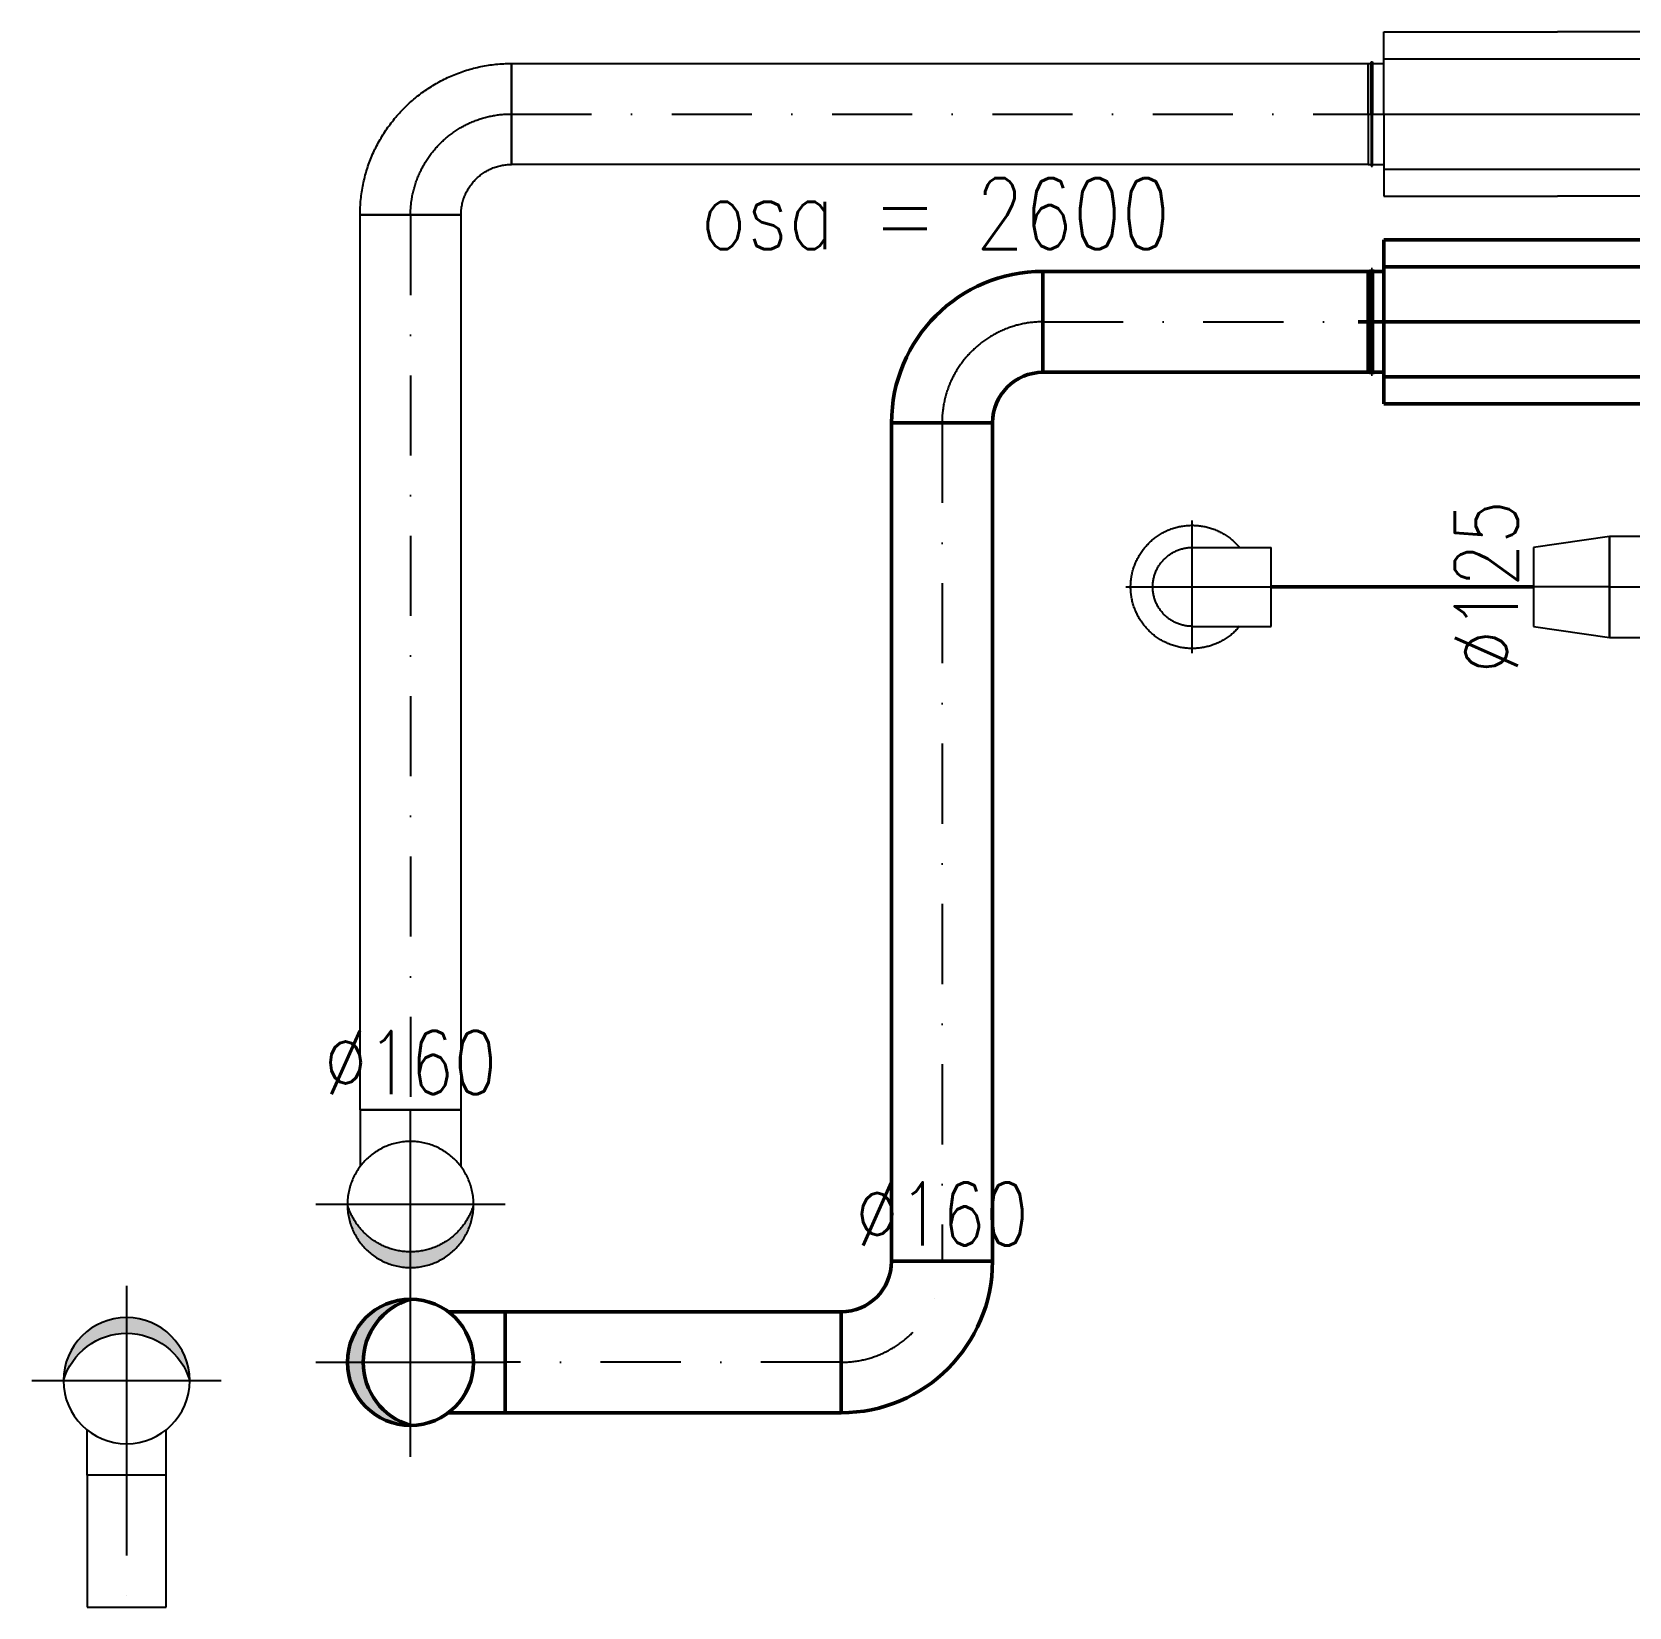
# Model space of a CAD drawing. Header units: millimetres. Extents: x -5302 to 21798, y 61486 to 66330.
# Drawn here: x -5302 to -2771, y 62623 to 65119 of the extents above; entities that cross this region are included whole.
import ezdxf
from ezdxf.enums import TextEntityAlignment as Align

# ---------------------------------------------------------------- set-up
doc = ezdxf.new("R2010")
doc.units = ezdxf.units.MM
doc.header["$LTSCALE"] = 10
for name, pattern in [('_aa', [1.4, 0.5, -0.2, 0.5, -0.2]), ('DASHDOT', [25.4, 12.7, -6.35, 0, -6.35]), ('DASHED', [19.05, 12.7, -6.35]), ('KOLEJE', [0])]:
    doc.linetypes.add(name, pattern=pattern)
doc.layers.get('0').update_dxf_attribs({"color": 3})
doc.layers.add('V-flexo_osy', color=3, linetype='KOLEJE', lineweight=50)
doc.layers.add('V-tvarovky', color=3, linetype='Continuous', lineweight=50)
for name, color, linetype in [('V-tvarovky-popis', 3, 'Continuous'), ('VZT_DIGESTOR', 3, 'Continuous'), ('VZT_EXHAUST', 3, '_aa'), ('VZT_EXHAUST-popis', 3, 'Continuous')]:
    doc.layers.add(name, color=color, linetype=linetype)
doc.styles.add('ROMANS', font='romans.shx', dxfattribs={"width": 0.8})
doc.styles.get("Standard").update_dxf_attribs({"font": 'simplex.shx', "width": 0.8})
doc.linetypes.add('KOLEJE_2', pattern='A,2,[141,CADKON.SHX,S=3,R=0,X=0,Y=0],1.5', length=3.5)

# ---------------------------------------------------------------- blocks, each defined once
blk = doc.blocks.new('*U74', base_point=(150, -62.5))
at = {"linetype": 'ByBlock', "lineweight": -2, "ltscale": 2000}
blk.add_hatch(color=0, dxfattribs=at).paths.add_polyline_path([(0, 100, 0.414214), (-100, 0, 0.414214), (0, -100, -0.750012)])
at = {"color": 2, "linetype": 'DASHDOT', "lineweight": 25, "ltscale": 2000}
for p, q in [((0, 150), (0, -150)), ((-150, 0), (150, 0))]:
    blk.add_line(p, q, dxfattribs=at)
at = {"color": 0, "linetype": 'ByBlock', "lineweight": -2, "ltscale": 2000}
for p, q in [((150, 62.5), (78.1, 62.5)), ((150, -62.5), (150, 62.5)), ((150, -62.5), (78.1, -62.5))]:
    blk.add_line(p, q, dxfattribs=at)
blk.add_circle((0, 0), 100, dxfattribs=at)
blk.add_arc((29.2, 0), 104.2, 106.2593, 253.7407, dxfattribs=at)
blk = doc.blocks.new('*U75')
at = {"linetype": 'ByBlock', "lineweight": -2, "ltscale": 2000}
blk.add_hatch(color=0, dxfattribs=at).paths.add_polyline_path([(0, 100, 0.41421356), (-100, 0, 0.41421356), (0, -100, -0.750012)])
at = {"color": 2, "linetype": 'DASHDOT', "lineweight": 25, "ltscale": 2000}
for p, q in [((0, 150), (0, -150)), ((-150, 0), (150, 0))]:
    blk.add_line(p, q, dxfattribs=at)
at = {"color": 0, "linetype": 'ByBlock', "lineweight": -2, "ltscale": 2000}
for p, q in [((150, 80), (60, 80)), ((150, -80), (150, 80)), ((150, -80), (60, -80))]:
    blk.add_line(p, q, dxfattribs=at)
blk.add_circle((0, 0), 100, dxfattribs=at)
blk.add_arc((29.165, 0), 104.166, 106.259325, 253.740675, dxfattribs=at)
blk = doc.blocks.new('*U76', base_point=(150, -80))
at = {"linetype": 'ByBlock', "lineweight": -2, "ltscale": 2000}
blk.add_hatch(color=0, dxfattribs=at).paths.add_polyline_path([(0, 100, 0.41421356), (-100, 0, 0.41421356), (0, -100, -0.750012)])
at = {"color": 2, "linetype": 'DASHDOT', "lineweight": 25, "ltscale": 2000}
for p, q in [((0, 150), (0, -150)), ((-150, 0), (150, 0))]:
    blk.add_line(p, q, dxfattribs=at)
at = {"color": 0, "linetype": 'ByBlock', "lineweight": -2, "ltscale": 2000}
for p, q in [((150, 80), (60, 80)), ((150, -80), (150, 80)), ((150, -80), (60, -80))]:
    blk.add_line(p, q, dxfattribs=at)
blk.add_circle((0, 0), 100, dxfattribs=at)
blk.add_arc((29.165, 0), 104.166, 106.259325, 253.740675, dxfattribs=at)
blk = doc.blocks.new('*U77', base_point=(104.3, 32.6))
at = {"color": 0, "linetype": 'ByBlock', "lineweight": -2, "ltscale": 2000}
for p, q in [((129.3, 162.6), (404.3, 162.6)), ((129.3, 32.6), (129.3, 162.6)), ((679.3, 162.6), (404.3, 162.6)), ((679.3, 32.6), (679.3, 162.6)), ((104.3, 32.6), (104.3, 112.6)), ((104.3, 112.6), (129.3, 112.6)), ((109.3, 32.6), (109.3, 115.4)), ((109.3, 115.4), (111.5, 115.4)), ((111.5, 115.4), (111.5, 32.6)), ((704.3, 112.6), (679.3, 112.6)), ((697.1, 115.4), (697.1, 32.6)), ((699.3, 115.4), (697.1, 115.4)), ((699.3, 32.6), (699.3, 115.4)), ((704.3, 32.6), (704.3, 112.6)), ((104.3, 32.6), (104.3, -47.4)), ((109.3, 32.6), (109.3, -50.2)), ((111.5, -50.2), (111.5, 32.6)), ((129.3, 32.6), (129.3, -97.4)), ((679.3, 32.6), (679.3, -97.4)), ((697.1, -50.2), (697.1, 32.6)), ((699.3, 32.6), (699.3, -50.2)), ((704.3, 32.6), (704.3, -47.4)), ((104.3, -47.4), (129.3, -47.4)), ((109.3, -50.2), (111.5, -50.2)), ((704.3, -47.4), (679.3, -47.4)), ((699.3, -50.2), (697.1, -50.2)), ((129.3, -97.4), (404.3, -97.4)), ((679.3, -97.4), (404.3, -97.4))]:
    blk.add_line(p, q, dxfattribs=at)
at = {"color": 56, "linetype": 'DASHED', "ltscale": 6000}
for p, q in [((129, 120), (679, 120)), ((129, -54.8), (679, -54.8))]:
    blk.add_line(p, q, dxfattribs=at)
at = {"color": 63, "linetype": 'DASHDOT', "ltscale": 6000}
blk.add_line((88.6, 32.6), (683.2, 32.6), dxfattribs=at)
at = {"color": 52, "linetype": 'ByBlock', "ltscale": 2000}
blk.add_point((129.3, 32.6), dxfattribs=at)
blk = doc.blocks.new('*U106', base_point=(125, 0))
at = {"color": 0, "linetype": 'ByBlock', "lineweight": -2, "ltscale": 2000}
for p, q in [((-62.5, 130), (62.5, 130)), ((-62.5, 80), (-62.5, 130)), ((62.5, 130), (62.5, 80)), ((-125, 80), (-62.5, 80)), ((-125, 80), (-125, -80)), ((62.5, 80), (125, 80)), ((125, 80), (125, -80)), ((125, -80), (-125, -80))]:
    blk.add_line(p, q, dxfattribs=at)
at = {"color": 2, "linetype": 'DASHDOT', "lineweight": 25, "ltscale": 2000}
for p, q in [((0, 130), (0, 0)), ((-125, 0), (125, 0))]:
    blk.add_line(p, q, dxfattribs=at)
at = {"color": 0, "linetype": 'ByBlock', "lineweight": -2, "ltscale": 2000}
blk.add_arc((0, 130), 80, 218.6598, 321.3402, dxfattribs=at)
blk = doc.blocks.new('*U107')
at = {"color": 0, "linetype": 'ByBlock', "lineweight": -2, "ltscale": 2000}
for p, q in [((0, 80), (120, 62.5)), ((0, 80), (0, -80)), ((0, 80), (0, 80)), ((120, 62.5), (120, -62.5)), ((120, 62.5), (120, 62.5)), ((120, -62.5), (0, -80)), ((120, -62.5), (120, -62.5)), ((0, -80), (0, -80))]:
    blk.add_line(p, q, dxfattribs=at)
at = {"color": 2, "linetype": 'DASHDOT', "lineweight": 25, "ltscale": 2000}
blk.add_line((0, 0), (120, 0), dxfattribs=at)
blk = doc.blocks.new('*U108')
at = {"color": 2, "linetype": 'DASHDOT', "lineweight": 25, "ltscale": 2000}
for p, q in [((0, 105), (0, -105)), ((-105, 0), (0, 0))]:
    blk.add_line(p, q, dxfattribs=at)
at = {"color": 0, "linetype": 'ByBlock', "lineweight": -2, "ltscale": 2000}
for p, q in [((0, 62.5), (125, 62.5)), ((125, 62.5), (125, -62.5)), ((0, -62.5), (125, -62.5))]:
    blk.add_line(p, q, dxfattribs=at)
at = {"color": 2, "linetype": 'KOLEJE', "lineweight": 25, "ltscale": 2000}
blk.add_lwpolyline([(0, 0), (125, 0)], dxfattribs=at)
at = {"color": 0, "linetype": 'ByBlock', "lineweight": -2, "ltscale": 2000}
for radius, start, end in [(97.6, 39.8056, 320.1944), (62.5, 90, 270)]:
    blk.add_arc((0, 0), radius, start, end, dxfattribs=at)
blk = doc.blocks.new('*U112', base_point=(160, 0))
at = {"color": 0, "lineweight": -2, "ltscale": 2000}
for p, q in [((0, 240), (0, 80)), ((0, 240), (0, 240)), ((0, 80), (0, 80)), ((80, 0), (240, 0)), ((80, 0), (80, 0)), ((240, 0), (240, 0))]:
    blk.add_line(p, q, dxfattribs=at)
at = {"color": 2, "linetype": 'DASHDOT', "lineweight": 25, "ltscale": 2000}
for p, q in [((0, 160), (0, 160)), ((160, 0), (160, 0))]:
    blk.add_line(p, q, dxfattribs=at)
at = {"color": 0, "lineweight": -2, "ltscale": 2000}
for radius in [240, 80]:
    blk.add_arc((0, 0), radius, 0, 90, dxfattribs=at)
at = {"color": 2, "linetype": 'DASHDOT', "lineweight": 25, "ltscale": 2000}
blk.add_arc((0, 0), 160, 0, 90, dxfattribs=at)
blk = doc.blocks.new('*U118', base_point=(160, 0))
at = {"color": 0, "lineweight": -2, "ltscale": 2000}
for p, q in [((0, 240), (0, 80)), ((0, 240), (0, 240)), ((0, 80), (0, 80)), ((80, 0), (240, 0)), ((80, 0), (80, 0)), ((240, 0), (240, 0))]:
    blk.add_line(p, q, dxfattribs=at)
at = {"color": 2, "linetype": 'DASHDOT', "lineweight": 25, "ltscale": 2000}
for p, q in [((0, 160), (0, 160)), ((160, 0), (160, 0))]:
    blk.add_line(p, q, dxfattribs=at)
at = {"color": 0, "lineweight": -2, "ltscale": 2000}
for radius in [240, 80]:
    blk.add_arc((0, 0), radius, 0, 90, dxfattribs=at)
at = {"color": 2, "linetype": 'DASHDOT', "lineweight": 25, "ltscale": 2000}
blk.add_arc((0, 0), 160, 0, 90, dxfattribs=at)
blk = doc.blocks.new('*U164', base_point=(0, 125))
at = {"color": 0, "linetype": 'ByBlock', "lineweight": -2, "ltscale": 2000}
for p, q in [((0, 125), (0, 0)), ((208.7, 125), (0, 125)), ((208.7, 0), (208.7, 125)), ((0, 0), (208.7, 0))]:
    blk.add_line(p, q, dxfattribs=at)
at = {"color": 2, "linetype": 'DASHDOT', "lineweight": 25}
blk.add_line((0, 62.5), (208.7, 62.5), dxfattribs=at)
blk = doc.blocks.new('*U165', base_point=(0, 80))
at = {"color": 0, "linetype": 'ByBlock', "lineweight": -2, "ltscale": 2000}
for p, q in [((0, 160), (0, 0)), ((1417.89, 160), (0, 160)), ((1417.89, 0), (1417.89, 160)), ((0, 0), (1417.89, 0))]:
    blk.add_line(p, q, dxfattribs=at)
at = {"color": 2, "linetype": 'DASHDOT', "lineweight": 25}
blk.add_line((0, 80), (1417.89, 80), dxfattribs=at)
blk = doc.blocks.new('*U166', base_point=(0, 160))
at = {"color": 0, "lineweight": -2}
for p, q in [((0, 240), (0, 80)), ((0, 240), (0, 240)), ((0, 80), (0, 80)), ((80, 0), (240, 0)), ((80, 0), (80, 0)), ((240, 0), (240, 0))]:
    blk.add_line(p, q, dxfattribs=at)
at = {"color": 2, "linetype": 'DASHDOT', "lineweight": 25}
for p, q in [((0, 160), (0, 160)), ((160, 0), (160, 0))]:
    blk.add_line(p, q, dxfattribs=at)
at = {"color": 0, "lineweight": -2}
for radius in [240, 80]:
    blk.add_arc((0, 0), radius, 0, 90, dxfattribs=at)
at = {"color": 2, "linetype": 'DASHDOT', "lineweight": 25}
blk.add_arc((0, 0), 160, 0, 90, dxfattribs=at)
blk = doc.blocks.new('*U167', base_point=(0, 80))
at = {"color": 0, "linetype": 'ByBlock', "lineweight": -2}
for p, q in [((0, 160), (0, 0)), ((1328.6, 160), (0, 160)), ((1328.6, 0), (1328.6, 160)), ((0, 0), (1328.6, 0))]:
    blk.add_line(p, q, dxfattribs=at)
at = {"color": 2, "linetype": 'DASHDOT', "lineweight": 25}
blk.add_line((0, 80), (1328.6, 80), dxfattribs=at)
blk = doc.blocks.new('*U168', base_point=(532.41, 80))
at = {"color": 0, "linetype": 'ByBlock', "lineweight": -2}
for p, q in [((0, 160), (0, 0)), ((532.41, 160), (0, 160)), ((532.41, 0), (532.41, 160)), ((0, 0), (532.41, 0))]:
    blk.add_line(p, q, dxfattribs=at)
at = {"color": 2, "linetype": 'DASHDOT', "lineweight": 25}
blk.add_line((0, 80), (532.41, 80), dxfattribs=at)
blk = doc.blocks.new('*U245', base_point=(1357.72, 80))
at = {"color": 0, "linetype": 'ByBlock', "lineweight": -2, "ltscale": 2000}
for p, q in [((0, 160), (0, 0)), ((1357.72, 160), (0, 160)), ((1357.72, 0), (1357.72, 160)), ((0, 0), (1357.72, 0))]:
    blk.add_line(p, q, dxfattribs=at)
at = {"color": 2, "linetype": 'DASHDOT', "lineweight": 25}
blk.add_line((0, 80), (1357.72, 80), dxfattribs=at)
blk = doc.blocks.new('*U246', base_point=(515.31, 80))
at = {"color": 0, "linetype": 'ByBlock', "lineweight": -2, "ltscale": 2000}
for p, q in [((0, 160), (0, 0)), ((515.31, 160), (0, 160)), ((515.31, 0), (515.31, 160)), ((0, 0), (515.31, 0))]:
    blk.add_line(p, q, dxfattribs=at)
at = {"color": 2, "linetype": 'DASHDOT', "lineweight": 25}
blk.add_line((0, 80), (515.31, 80), dxfattribs=at)

msp = doc.modelspace()

# ---------------------------------------------------------------- linework, layer by layer
at = {"layer": 'V-flexo_osy', "linetype": 'KOLEJE_2', "ltscale": 2}
msp.add_lwpolyline([(-2921.8, 64239.3), (-3337.9, 64239.3)], dxfattribs=at)
at = {"layer": 'V-tvarovky', "color": 6, "ltscale": 2000}
msp.add_line((-3779.4, 63170.7), (-3939.4, 63170.7), dxfattribs=at)

# ---------------------------------------------------------------- block references
at = {"layer": 'V-tvarovky', "ltscale": 2000, "xscale": -1}
for name, p, rotation in [('*U77', (-3184.1, 64659.3), 180), ('*U246', (-3184.1, 64659.3), 180), ('*U167', (-3859.4, 64499.3), 90), ('*U75', (-4701.8, 63010.7), 180)]:
    msp.add_blockref(name, p, dxfattribs=dict(at, rotation=rotation))
at = {"layer": 'V-tvarovky', "ltscale": 2000}
for name, p, rotation in [('*U112', (-3699.4, 64659.3), 90.00000000000082), ('*U166', (-3859.4, 63170.7), 270)]:
    msp.add_blockref(name, p, dxfattribs=dict(at, rotation=rotation))
at = {"layer": 'V-tvarovky', "ltscale": 2000, "xscale": -1}
msp.add_blockref('*U168', (-4551.8, 63010.7), dxfattribs=at)
at = {"layer": 'VZT_DIGESTOR', "ltscale": 200, "xscale": -1, "rotation": 89.99999999999761}
msp.add_blockref('*U74', (-5089.3, 62831.6), dxfattribs=at)
at = {"layer": 'VZT_DIGESTOR', "ltscale": 2000, "rotation": 270.0000000000045}
msp.add_blockref('*U164', (-5089.3, 62831.6), dxfattribs=at)
at = {"layer": 'VZT_EXHAUST', "ltscale": 200, "xscale": -1}
for name, p, rotation in [('*U77', (-3184.1, 64988.6), 180), ('*U245', (-3184.1, 64988.6), 180), ('*U165', (-4701.8, 64828.6), 90.00000000000271), ('*U108', (-3462.9, 64239.3), 180), ('*U106', (-2551.8, 64239.3), 180), ('*U76', (-4781.8, 63410.7), 270)]:
    msp.add_blockref(name, p, dxfattribs=dict(at, rotation=rotation))
for name, p in [('*U118', (-4701.8, 64828.6)), ('*U107', (-2801.8, 64239.3))]:
    msp.add_blockref(name, p, dxfattribs=at)

# ---------------------------------------------------------------- texts
at = {"layer": 'V-tvarovky', "ltscale": 2000, "insert": (-4242.1, 64887.1, -4800), "char_height": 150, "width": 1946.022, "attachment_point": 1, "rotation": 0, "style": 'ROMANS'}
msp.add_mtext('\\A1;{\\Fromans|c238;\\H0.75x;osa = 2600}', dxfattribs=at)
at = {"layer": 'V-tvarovky-popis', "color": 3, "width": 0.8}
msp.add_text('%%c160', height=100, dxfattribs=at).set_placement((-3859.4, 63195.7), align=Align.CENTER)
at = {"layer": 'VZT_EXHAUST-popis', "color": 3, "width": 0.8}
msp.add_text('%%c125', height=100, rotation=90, dxfattribs=at).set_placement((-2946.8, 64239.3), align=Align.CENTER)
msp.add_text('%%c160', height=100, dxfattribs=at).set_placement((-4701.8, 63435.7), align=Align.CENTER)

doc.saveas('drawing.dxf')
